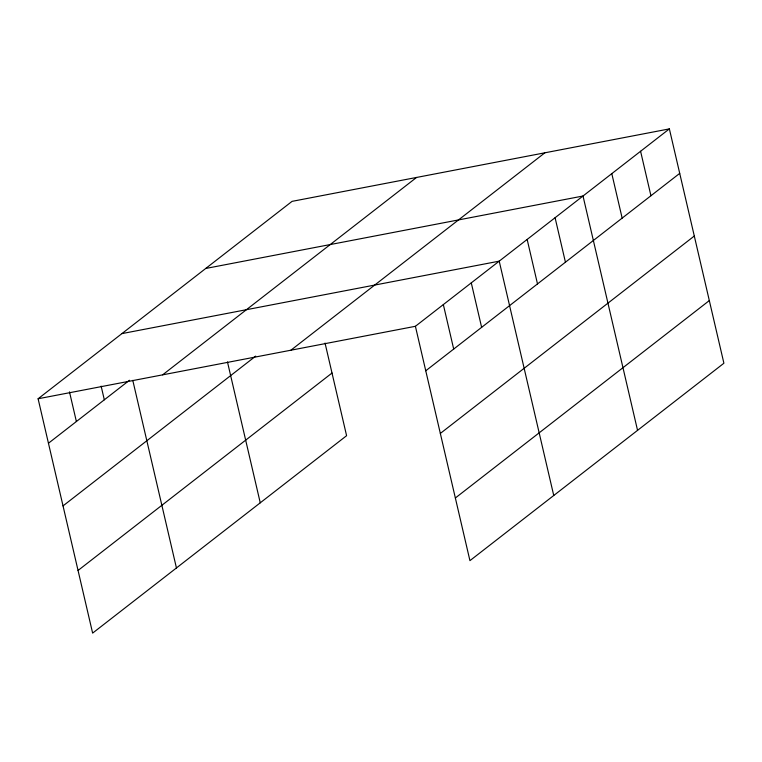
<?xml version="1.0" encoding="UTF-8"?>
<svg xmlns="http://www.w3.org/2000/svg" width="762" height="762" viewBox="0 0 762 762"><rect width="100%" height="100%" fill="white"/><g stroke="black" fill="none" stroke-linecap="round" stroke-linejoin="round"><path stroke-width="1.14" d="M325.041 343.071L346.596 435.702L92.631 633.108L38.1 398.764L292.065 201.359L669.369 128.892L723.9 363.236L469.935 560.642L415.404 326.298L669.369 128.892M48.454 443.236L129.464 380.267M162.611 374.847L416.576 177.441M63.027 505.892L255.708 356.121M290.893 350.215L544.859 152.81M78.057 570.452L332.013 373.037M425.758 370.78L679.714 173.374M440.341 433.435L694.296 236.03M455.362 497.986L709.317 300.58M205.711 268.472L583.016 196.015L637.556 430.359M121.91 333.613L499.215 261.156L553.745 495.5M38.1 398.764L415.404 326.298M640.585 151.267L650.938 195.748M611.8 173.641L622.154 218.113M555.088 217.732L565.433 262.204M527.152 239.439L537.496 283.921M471.278 282.873L481.632 327.346M443.341 304.59L453.695 349.063M227.467 361.931L260.252 502.815M132.788 380.371L176.441 567.957M101.136 386.124L104.318 399.802M69.485 391.868L76.381 421.519"/></g></svg>
